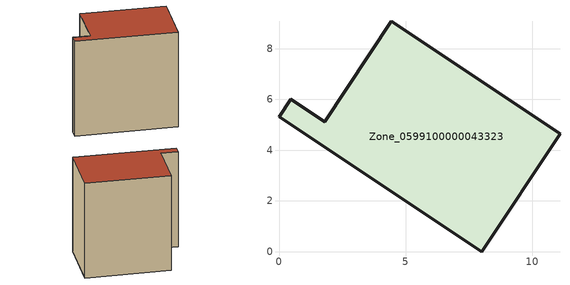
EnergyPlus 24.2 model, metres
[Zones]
Zone_0599100000043323
 floor ground (C_G): 8,0 0,5.32 0.47,6.01 1.8,5.13 4.42,9.08 11.09,4.64 z0
 wall outside (C_F): 1.8,5.13 0.47,6.01 0,5.32 8,0 11.09,4.64 4.42,9.08 1.8,5.13 z0:9.56
 roof outside (C_R): 11.09,4.64 4.42,9.08 1.8,5.13 0.47,6.01 0,5.32 8,0 z9.56
[BUILDING]
Pand.0599100000043323: North Axis=0; Terrain=City; Loads Convergence Tolerance Value=0.04; Temperature Convergence Tolerance Value=0.4; Solar Distribution=FullExterior; Maximum Number of Warmup Days=25; Minimum Number of Warmup Days=1
[Site:Location]
Rotterdam.The.Hague.AP_ZH_NLD Design_Conditions: Latitude=51.96; Longitude=4.45; Time Zone=1; Elevation=-4.5
[SITE:GROUNDTEMPERATURE:BUILDINGSURFACE]
18, 18, 18, 18, 18, 18, 18, 18, 18, 18, 18, 18
[MATERIAL] Thermal Absorptance=0.9; Solar Absorptance=0.7; Visible Absorptance=0.7
Name | Roughness | Thickness | Conductivity | Density | Specific Heat
G.TI.1946 | MediumSmooth | 0.15 | 1 | 540 | 1210
F.TI.1946 | Rough | 0.3 | 0.857143 | 1920 | 840
R.TI.1946 | MediumRough | 0.2 | 0.1 | 1500 | 1000
[CONSTRUCTION]
C_G: G.TI.1946
C_F: F.TI.1946
C_R: R.TI.1946
[ZONE]
Zone_0599100000043323: Type=1; Multiplier=1; Ceiling Height=Autocalculate; Volume=Autocalculate; Floor Area=autocalculate; Part of Total Floor Area=Yes
[ZONEINFILTRATION:DESIGNFLOWRATE]
Infil_Zone_0599100000043323: Zone or ZoneList or Space or SpaceList=Zone_0599100000043323; Schedule=AlwaysOn; Design Flow Rate Calculation Method=Flow/Area; Flow Rate per Floor Area=0.003; Constant Term Coefficient=1; Temperature Term Coefficient=0; Velocity Term Coefficient=0; Velocity Squared Term Coefficient=0
[HVACTEMPLATE:ZONE:IDEALLOADSAIRSYSTEM]
Zone_0599100000043323: Maximum Heating Supply Air Temperature=50; Minimum Cooling Supply Air Temperature=13; Maximum Heating Supply Air Humidity Ratio=0.0156; Minimum Cooling Supply Air Humidity Ratio=0.0077; Heating Limit=NoLimit; Cooling Limit=NoLimit; Dehumidification Control Type=ConstantSensibleHeatRatio; Cooling Sensible Heat Ratio=0.7; Dehumidification Setpoint=60; Humidification Control Type=None; Humidification Setpoint=30; Outdoor Air Method=None; Outdoor Air Flow Rate per Person=0.00944; Outdoor Air Flow Rate per Zone Floor Area=0; Outdoor Air Flow Rate per Zone=0; Demand Controlled Ventilation Type=None; Outdoor Air Economizer Type=NoEconomizer; Heat Recovery Type=None; Sensible Heat Recovery Effectiveness=0.7; Latent Heat Recovery Effectiveness=0.65
[ZONECONTROL:THERMOSTAT]
ThermostatControl_Zone_0599100000043323: Zone or ZoneList=Zone_0599100000043323; Control Type Schedule=DualSetpointControlType; Control 1=Thermostat_Zone_0599100000043323; Temperature Difference Between Cutout And Setpoint=0
[THERMOSTATSETPOINT:DUALSETPOINT]
Thermostat_Zone_0599100000043323: Heating Setpoint Temperature Schedule=HeatingSetpoint_Zone_0599100000043323; Cooling Setpoint Temperature Schedule=CoolingSetpoint_Zone_0599100000043323
[SCHEDULE:COMPACT]
HeatingSetpoint_Zone_0599100000043323: Through: 12/31, For: AllDays, Until: 24:00, 21
CoolingSetpoint_Zone_0599100000043323: Through: 12/31, For: AllDays, Until: 24:00, 24
DualSetpointControlType: Through: 12/31, For: AllDays, Until: 24:00, 4
AlwaysOn: Through: 12/31, For: AllDays, Until: 24:00, 1
